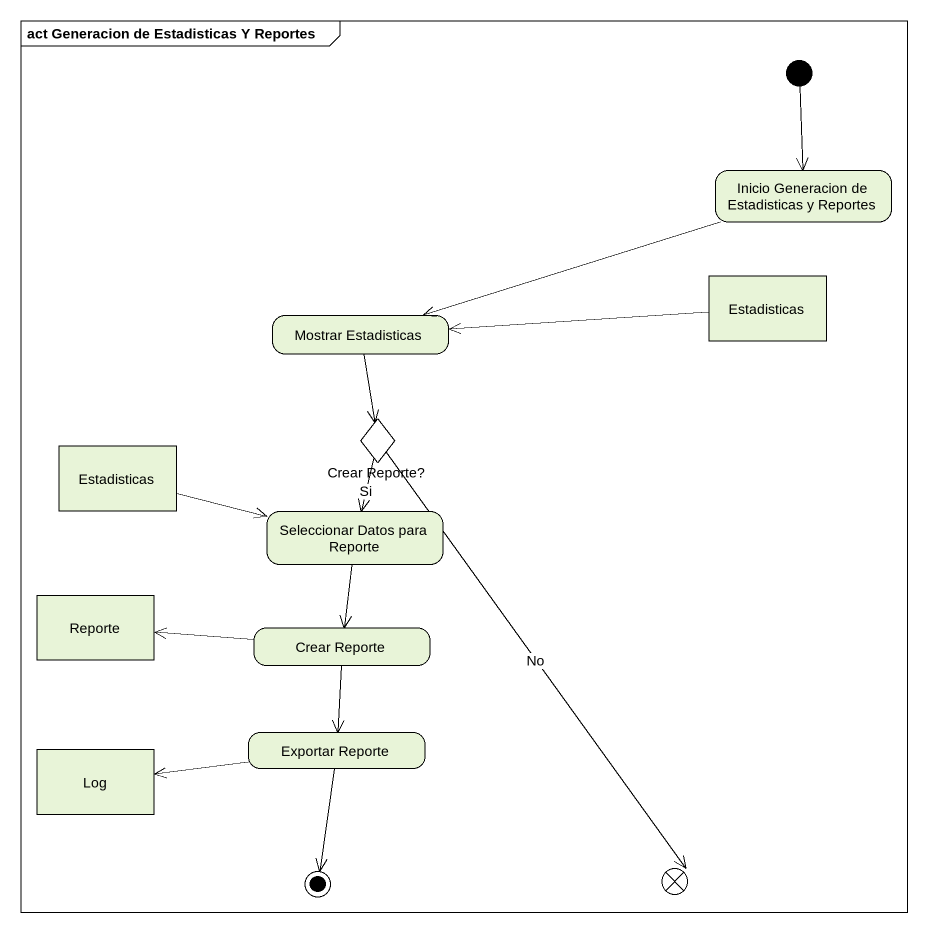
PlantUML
@startuml
mainframe act Generacion de Estadisticas Y Reportes
hide empty description
state "Inicio Generacion de Estadisticas y Reportes" as Inicio_Generacion_de
state Estadisticas <<object>>
state "Mostrar Estadisticas" as Mostrar_Estadisticas
state "Estadisticas" as Estadisticas_2 <<object>>
state "Crear Reporte?" as Crear_Reporte <<choice>>
state "Seleccionar Datos para Reporte" as Seleccionar_Datos_para
state Reporte <<object>>
state "Crear Reporte" as Crear_Reporte_2
state Log <<object>>
state "Exportar Reporte" as Exportar_Reporte
state flowfinal1 <<end>>
[*] --> Inicio_Generacion_de
Inicio_Generacion_de -left-> Mostrar_Estadisticas
Estadisticas -left-> Mostrar_Estadisticas
Mostrar_Estadisticas --> Crear_Reporte
Estadisticas_2 -right-> Seleccionar_Datos_para
Crear_Reporte --> Seleccionar_Datos_para : Si
Crear_Reporte --> flowfinal1 : No
Seleccionar_Datos_para --> Crear_Reporte_2
Crear_Reporte_2 -left-> Reporte
Crear_Reporte_2 --> Exportar_Reporte
Exportar_Reporte -left-> Log
Exportar_Reporte --> [*]
@enduml
